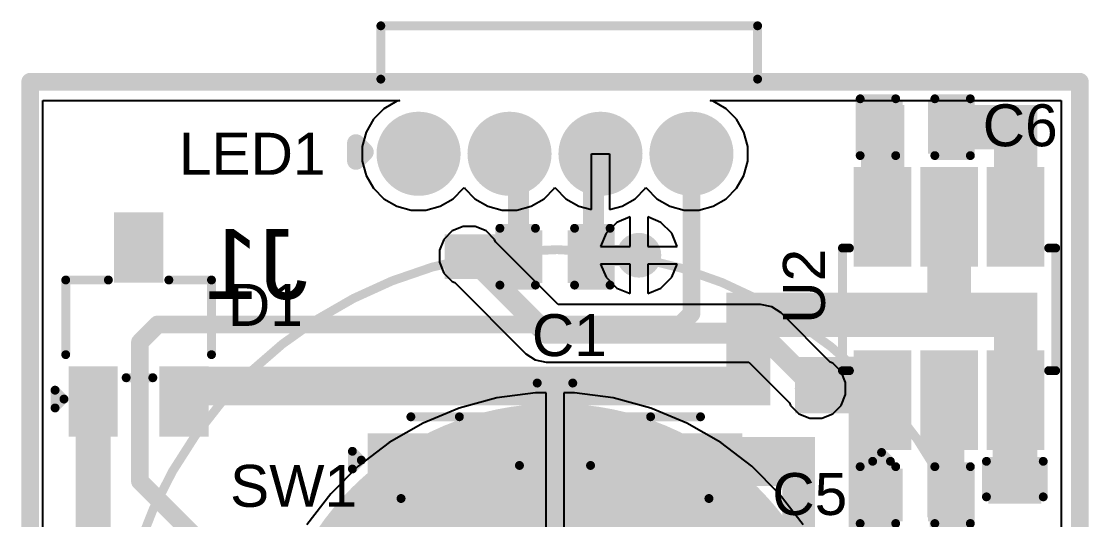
# Model space of a CAD drawing. Header units: inches. Extents: x -0.1 to 15.1, y -0.1 to 15.9.
# Drawn here: x -0.13 to 15.13, y 8.74 to 15.86 of the extents above; entities that cross this region are included whole.
import ezdxf

# ---------------------------------------------------------------- set-up
doc = ezdxf.new("R2010")
doc.units = ezdxf.units.IN
for name, color, linetype in [('Board Outline', 216, 'Continuous'), ('Bottom Layer', 5, 'Continuous'), ('Bottom Overlay', 54, 'Continuous'), ('Bottom Paste', 16, 'Continuous'), ('Bottom Solder', 6, 'Continuous'), ('Multi-Layer', 9, 'Continuous'), ('Pad Holes', 156, 'Continuous'), ('Top Layer', 1, 'Continuous'), ('Top Overlay', 2, 'Continuous'), ('Top Paste', 8, 'Continuous'), ('Top Solder', 216, 'Continuous'), ('Via Holes', 16, 'Continuous')]:
    doc.layers.add(name, color=color, linetype=linetype)
doc.styles.add('Arial', font='', dxfattribs={"height": 0.2})
doc.styles.get('Arial').set_extended_font_data('Arial')

# ---------------------------------------------------------------- blocks, each defined once
blk = doc.blocks.new('WS2812D_F5_1')
at = {"layer": 'Bottom Layer'}
h = blk.add_hatch(color=5, dxfattribs=at)
edge = h.paths.add_edge_path()
edge.add_arc((-1.94996, 0), 0.55, 0, 360)
h = blk.add_hatch(color=5, dxfattribs=at)
edge = h.paths.add_edge_path()
edge.add_arc((-0.64999, 0), 0.55, 0, 360)
h = blk.add_hatch(color=5, dxfattribs=at)
edge = h.paths.add_edge_path()
edge.add_arc((0.64999, 0), 0.55, 0, 360)
h = blk.add_hatch(color=5, dxfattribs=at)
edge = h.paths.add_edge_path()
edge.add_arc((1.94996, 0), 0.55, 0, 360)
at = {"layer": 'Bottom Solder'}
h = blk.add_hatch(color=6, dxfattribs=at)
edge = h.paths.add_edge_path()
edge.add_arc((-1.94996, 0), 0.6008, 0, 360)
h = blk.add_hatch(color=6, dxfattribs=at)
edge = h.paths.add_edge_path()
edge.add_arc((-0.64999, 0), 0.6008, 0, 360)
h = blk.add_hatch(color=6, dxfattribs=at)
edge = h.paths.add_edge_path()
edge.add_arc((0.64999, 0), 0.6008, 0, 360)
h = blk.add_hatch(color=6, dxfattribs=at)
edge = h.paths.add_edge_path()
edge.add_arc((1.94996, 0), 0.601, 0, 360)
at = {"layer": 'Multi-Layer'}
h = blk.add_hatch(color=9, dxfattribs=at)
edge = h.paths.add_edge_path()
edge.add_arc((-1.94996, 0), 0.55, 0, 360)
h = blk.add_hatch(color=9, dxfattribs=at)
edge = h.paths.add_edge_path()
edge.add_arc((-0.64999, 0), 0.55, 0, 360)
h = blk.add_hatch(color=9, dxfattribs=at)
edge = h.paths.add_edge_path()
edge.add_arc((0.64999, 0), 0.55, 0, 360)
h = blk.add_hatch(color=9, dxfattribs=at)
edge = h.paths.add_edge_path()
edge.add_arc((1.94996, 0), 0.55, 0, 360)
at = {"layer": 'Pad Holes'}
h = blk.add_hatch(color=7, dxfattribs=at)
edge = h.paths.add_edge_path()
edge.add_arc((-1.94996, 0), 0.35001, 0, 360)
h = blk.add_hatch(color=7, dxfattribs=at)
edge = h.paths.add_edge_path()
edge.add_arc((-0.64999, 0), 0.35001, 0, 360)
h = blk.add_hatch(color=7, dxfattribs=at)
edge = h.paths.add_edge_path()
edge.add_arc((0.64999, 0), 0.35001, 0, 360)
h = blk.add_hatch(color=7, dxfattribs=at)
edge = h.paths.add_edge_path()
edge.add_arc((1.94996, 0), 0.35001, 0, 360)
at = {"layer": 'Top Layer'}
h = blk.add_hatch(color=1, dxfattribs=at)
edge = h.paths.add_edge_path()
edge.add_arc((-1.94996, 0), 0.55, 0, 360)
h = blk.add_hatch(color=1, dxfattribs=at)
edge = h.paths.add_edge_path()
edge.add_arc((-0.64999, 0), 0.55, 0, 360)
h = blk.add_hatch(color=1, dxfattribs=at)
edge = h.paths.add_edge_path()
edge.add_arc((0.64999, 0), 0.55, 0, 360)
h = blk.add_hatch(color=1, dxfattribs=at)
edge = h.paths.add_edge_path()
edge.add_arc((1.94996, 0), 0.55, 0, 360)
at = {"layer": 'Top Solder'}
h = blk.add_hatch(color=216, dxfattribs=at)
edge = h.paths.add_edge_path()
edge.add_arc((-1.94996, 0), 0.6008, 0, 360)
h = blk.add_hatch(color=216, dxfattribs=at)
edge = h.paths.add_edge_path()
edge.add_arc((-0.64999, 0), 0.6008, 0, 360)
h = blk.add_hatch(color=216, dxfattribs=at)
edge = h.paths.add_edge_path()
edge.add_arc((0.64999, 0), 0.6008, 0, 360)
h = blk.add_hatch(color=216, dxfattribs=at)
edge = h.paths.add_edge_path()
edge.add_arc((1.94996, 0), 0.601, 0, 360)
at = {"layer": 'Top Overlay'}
for points in [[(2.8448, 0.1016, 0.254, 0.254, 0), (2.7178, -0.0254, 0.254, 0.254, 0)], [(2.8448, 0.1016, 0.254, 0.254, 0), (2.8448, -0.1524, 0.254, 0.254, 0)], [(2.8448, -0.1524, 0.254, 0.254, 0), (2.7178, -0.0254, 0.254, 0.254, 0)], [(-2.8956, -1.0668, 0.127, 0.127, 0), (-2.8956, -1.8288, 0.127, 0.127, 0)], [(2.4892, -1.0668, 0.127, 0.127, 0), (2.4892, -1.8288, 0.127, 0.127, 0)], [(2.4892, -1.8288, 0.127, 0.127, 0), (-2.8956, -1.8288, 0.127, 0.127, 0)]]:
    blk.add_lwpolyline(points, format="xyseb", dxfattribs=at)
for points in [[(2.7813, 0.1016, 0.127, 0.127, 1), (2.9083, 0.1016, 0.127, 0.127, 1)], [(2.7813, 0.1016, 0.127, 0.127, 1), (2.9083, 0.1016, 0.127, 0.127, 1)], [(2.6543, -0.0254, 0.127, 0.127, 1), (2.7813, -0.0254, 0.127, 0.127, 1)], [(2.6543, -0.0254, 0.127, 0.127, 1), (2.7813, -0.0254, 0.127, 0.127, 1)], [(2.7813, -0.1524, 0.127, 0.127, 1), (2.9083, -0.1524, 0.127, 0.127, 1)], [(2.7813, -0.1524, 0.127, 0.127, 1), (2.9083, -0.1524, 0.127, 0.127, 1)], [(-2.92735, -1.0668, 0.0635, 0.0635, 1), (-2.86385, -1.0668, 0.0635, 0.0635, 1)], [(2.45745, -1.0668, 0.0635, 0.0635, 1), (2.52095, -1.0668, 0.0635, 0.0635, 1)], [(-2.92735, -1.8288, 0.0635, 0.0635, 1), (-2.86385, -1.8288, 0.0635, 0.0635, 1)], [(-2.92735, -1.8288, 0.0635, 0.0635, 1), (-2.86385, -1.8288, 0.0635, 0.0635, 1)], [(2.45745, -1.8288, 0.0635, 0.0635, 1), (2.52095, -1.8288, 0.0635, 0.0635, 1)], [(2.45745, -1.8288, 0.0635, 0.0635, 1), (2.52095, -1.8288, 0.0635, 0.0635, 1)]]:
    blk.add_lwpolyline(points, format="xyseb", close=True, dxfattribs=at)
blk = doc.blocks.new('RD_CR1220_2_B_2')
at = {"layer": 'Bottom Layer'}
h = blk.add_hatch(color=5, dxfattribs=at)
edge = h.paths.add_edge_path()
edge.add_arc((0, 0), 4, 0, 360)
for points in [[(-5.75, 1.073), (-5.75, -1.127), (-7.05, -1.127), (-7.05, 1.073)], [(7.05, 1.073), (7.05, -1.127), (5.75, -1.127), (5.75, 1.073)]]:
    blk.add_hatch(color=5, dxfattribs=at).paths.add_polyline_path(points)
at = {"layer": 'Bottom Paste'}
h = blk.add_hatch(color=16, dxfattribs=at)
edge = h.paths.add_edge_path()
edge.add_arc((0, 0), 4, 0, 360)
at = {"layer": 'Bottom Solder'}
h = blk.add_hatch(color=6, dxfattribs=at)
edge = h.paths.add_edge_path()
edge.add_arc((0, 0), 4.102, 0, 360)
for points in [[(-5.648, 1.174), (-5.648, -1.229), (-7.152, -1.229), (-7.152, 1.174)], [(7.152, 1.174), (7.152, -1.229), (5.648, -1.229), (5.648, 1.174)]]:
    blk.add_hatch(color=6, dxfattribs=at).paths.add_polyline_path(points)
at = {"layer": 'Multi-Layer'}
for points in [[(-5.75, 1.073), (-5.75, -1.127), (-7.05, -1.127), (-7.05, 1.073)], [(7.05, 1.073), (7.05, -1.127), (5.75, -1.127), (5.75, 1.073)]]:
    blk.add_hatch(color=9, dxfattribs=at).paths.add_polyline_path(points)
at = {"layer": 'Pad Holes'}
for points in [[(-6.1, 0.623), (-6.1, -0.677), (-6.7, -0.677), (-6.7, 0.623)], [(6.7, 0.623), (6.7, -0.677), (6.1, -0.677), (6.1, 0.623)]]:
    blk.add_hatch(color=7, dxfattribs=at).paths.add_polyline_path(points)
at = {"layer": 'Top Layer'}
for points in [[(-5.75, 1.073), (-5.75, -1.127), (-7.05, -1.127), (-7.05, 1.073)], [(7.05, 1.073), (7.05, -1.127), (5.75, -1.127), (5.75, 1.073)]]:
    blk.add_hatch(color=1, dxfattribs=at).paths.add_polyline_path(points)
at = {"layer": 'Top Solder'}
for points in [[(-5.648, 1.174), (-5.648, -1.229), (-7.152, -1.229), (-7.152, 1.174)], [(7.152, 1.174), (7.152, -1.229), (5.648, -1.229), (5.648, 1.174)]]:
    blk.add_hatch(color=216, dxfattribs=at).paths.add_polyline_path(points)
at = {"layer": 'Bottom Overlay'}
for points in [[(-6.13, 1.455, 0.127, 0.127, -0.191665), (-3.454, 5.269, 0.127, 0.127, 0)], [(3.454, 5.269, 0.127, 0.127, 0), (-3.454, 5.269, 0.127, 0.127, 0)], [(3.454, 5.269, 0.127, 0.127, -0.191665), (6.13, 1.455, 0.127, 0.127, 0)], [(0.229, 4.699, 0.127, 0.127, 0), (-0.229, 4.699, 0.127, 0.127, 0)], [(0, 4.47, 0.127, 0.127, 0), (-0.229, 4.699, 0.127, 0.127, 0)], [(0.229, 4.699, 0.127, 0.127, 0), (0, 4.47, 0.127, 0.127, 0)], [(6.13, -1.455, 0.127, 0.127, -0.794411), (-6.144, -1.395, 0.127, 0.127, 0)], [(-6.807, -1.448, 0.127, 0.127, 0), (-6.807, -1.956, 0.127, 0.127, 0)], [(6.807, -1.448, 0.127, 0.127, 0), (6.807, -1.956, 0.127, 0.127, 0)], [(-6.553, -1.702, 0.127, 0.127, 0), (-7.061, -1.702, 0.127, 0.127, 0)], [(7.061, -1.702, 0.127, 0.127, 0), (6.553, -1.702, 0.127, 0.127, 0)], [(0.254, -4.394, 0.127, 0.127, 0), (-0.254, -4.394, 0.127, 0.127, 0)]]:
    blk.add_lwpolyline(points, format="xyseb", dxfattribs=at)
for points in [[(-3.486, 5.269, 0.0635, 0.0635, 1), (-3.423, 5.269, 0.0635, 0.0635, 1)], [(-3.486, 5.269, 0.0635, 0.0635, 1), (-3.423, 5.269, 0.0635, 0.0635, 1)], [(3.423, 5.269, 0.0635, 0.0635, 1), (3.486, 5.269, 0.0635, 0.0635, 1)], [(3.423, 5.269, 0.0635, 0.0635, 1), (3.486, 5.269, 0.0635, 0.0635, 1)], [(-0.26, 4.699, 0.0635, 0.0635, 1), (-0.197, 4.699, 0.0635, 0.0635, 1)], [(-0.26, 4.699, 0.0635, 0.0635, 1), (-0.197, 4.699, 0.0635, 0.0635, 1)], [(0.197, 4.699, 0.0635, 0.0635, 1), (0.26, 4.699, 0.0635, 0.0635, 1)], [(0.197, 4.699, 0.0635, 0.0635, 1), (0.26, 4.699, 0.0635, 0.0635, 1)], [(-0.032, 4.47, 0.0635, 0.0635, 1), (0.032, 4.47, 0.0635, 0.0635, 1)], [(-0.032, 4.47, 0.0635, 0.0635, 1), (0.032, 4.47, 0.0635, 0.0635, 1)], [(-6.162, 1.455, 0.0635, 0.0635, 1), (-6.098, 1.455, 0.0635, 0.0635, 1)], [(6.098, 1.455, 0.0635, 0.0635, 1), (6.162, 1.455, 0.0635, 0.0635, 1)], [(-6.175, -1.395, 0.0635, 0.0635, 1), (-6.112, -1.395, 0.0635, 0.0635, 1)], [(-6.839, -1.448, 0.0635, 0.0635, 1), (-6.775, -1.448, 0.0635, 0.0635, 1)], [(6.098, -1.455, 0.0635, 0.0635, 1), (6.162, -1.455, 0.0635, 0.0635, 1)], [(6.775, -1.448, 0.0635, 0.0635, 1), (6.839, -1.448, 0.0635, 0.0635, 1)], [(-7.093, -1.702, 0.0635, 0.0635, 1), (-7.029, -1.702, 0.0635, 0.0635, 1)], [(-6.585, -1.702, 0.0635, 0.0635, 1), (-6.521, -1.702, 0.0635, 0.0635, 1)], [(6.521, -1.702, 0.0635, 0.0635, 1), (6.585, -1.702, 0.0635, 0.0635, 1)], [(7.029, -1.702, 0.0635, 0.0635, 1), (7.093, -1.702, 0.0635, 0.0635, 1)], [(-6.839, -1.956, 0.0635, 0.0635, 1), (-6.775, -1.956, 0.0635, 0.0635, 1)], [(6.775, -1.956, 0.0635, 0.0635, 1), (6.839, -1.956, 0.0635, 0.0635, 1)], [(-0.286, -4.394, 0.0635, 0.0635, 1), (-0.222, -4.394, 0.0635, 0.0635, 1)], [(0.222, -4.394, 0.0635, 0.0635, 1), (0.286, -4.394, 0.0635, 0.0635, 1)]]:
    blk.add_lwpolyline(points, format="xyseb", close=True, dxfattribs=at)
blk = doc.blocks.new('SOT_23_6_4')
at = {"layer": 'Top Layer'}
for points in [[(-1.92, 1.26), (-0.7, 1.26), (-0.7, 0.64), (-1.92, 0.64)], [(0.7, 1.26), (1.92, 1.26), (1.92, 0.64), (0.7, 0.64)], [(-1.92, 0.31), (-0.7, 0.31), (-0.7, -0.31), (-1.92, -0.31)], [(0.7, 0.31), (1.92, 0.31), (1.92, -0.31), (0.7, -0.31)], [(-1.92, -0.64), (-0.7, -0.64), (-0.7, -1.26), (-1.92, -1.26)], [(0.7, -0.64), (1.92, -0.64), (1.92, -1.26), (0.7, -1.26)]]:
    blk.add_hatch(color=1, dxfattribs=at).paths.add_polyline_path(points)
at = {"layer": 'Top Paste'}
for points in [[(-1.92, 1.26), (-0.7, 1.26), (-0.7, 0.64), (-1.92, 0.64)], [(0.7, 1.26), (1.92, 1.26), (1.92, 0.64), (0.7, 0.64)], [(-1.92, 0.31), (-0.7, 0.31), (-0.7, -0.31), (-1.92, -0.31)], [(0.7, 0.31), (1.92, 0.31), (1.92, -0.31), (0.7, -0.31)], [(-1.92, -0.64), (-0.7, -0.64), (-0.7, -1.26), (-1.92, -1.26)], [(0.7, -0.64), (1.92, -0.64), (1.92, -1.26), (0.7, -1.26)]]:
    blk.add_hatch(color=8, dxfattribs=at).paths.add_polyline_path(points)
at = {"layer": 'Top Solder'}
for points in [[(-2.022, 1.362), (-0.598, 1.362), (-0.598, 0.538), (-2.022, 0.538)], [(0.598, 1.362), (2.022, 1.362), (2.022, 0.538), (0.598, 0.538)], [(-2.022, 0.412), (-0.598, 0.412), (-0.598, -0.412), (-2.022, -0.412)], [(0.598, 0.412), (2.022, 0.412), (2.022, -0.412), (0.598, -0.412)], [(-2.022, -0.538), (-0.598, -0.538), (-0.598, -1.362), (-2.022, -1.362)], [(0.598, -0.538), (2.022, -0.538), (2.022, -1.362), (0.598, -1.362)]]:
    blk.add_hatch(color=216, dxfattribs=at).paths.add_polyline_path(points)
at = {"layer": 'Top Overlay'}
for points in [[(-0.889, 1.524, 0.127, 0.127, 0), (0.864, 1.524, 0.127, 0.127, 0)], [(-0.889, 1.524, 0.127, 0.127, 0), (-0.889, 1.424, 0.127, 0.127, 0)], [(0.864, 1.524, 0.127, 0.127, 0), (0.864, 1.424, 0.127, 0.127, 0)], [(-2.184, 1.092, 0.127, 0.127, 0), (-2.057, 0.965, 0.127, 0.127, 0)], [(-2.184, 1.092, 0.127, 0.127, 0), (-2.184, 0.838, 0.127, 0.127, 0)], [(-2.057, 0.965, 0.127, 0.127, 0), (-2.184, 0.838, 0.127, 0.127, 0)], [(-0.889, -1.424, 0.127, 0.127, 0), (-0.889, -1.524, 0.127, 0.127, 0)], [(0.864, -1.424, 0.127, 0.127, 0), (0.864, -1.524, 0.127, 0.127, 0)], [(-0.889, -1.524, 0.127, 0.127, 0), (0.864, -1.524, 0.127, 0.127, 0)]]:
    blk.add_lwpolyline(points, format="xyseb", dxfattribs=at)
for points in [[(-0.921, 1.524, 0.0635, 0.0635, 1), (-0.857, 1.524, 0.0635, 0.0635, 1)], [(-0.921, 1.524, 0.0635, 0.0635, 1), (-0.857, 1.524, 0.0635, 0.0635, 1)], [(0.832, 1.524, 0.0635, 0.0635, 1), (0.895, 1.524, 0.0635, 0.0635, 1)], [(0.832, 1.524, 0.0635, 0.0635, 1), (0.895, 1.524, 0.0635, 0.0635, 1)], [(-0.921, 1.424, 0.0635, 0.0635, 1), (-0.857, 1.424, 0.0635, 0.0635, 1)], [(0.832, 1.424, 0.0635, 0.0635, 1), (0.895, 1.424, 0.0635, 0.0635, 1)], [(-2.216, 1.092, 0.0635, 0.0635, 1), (-2.153, 1.092, 0.0635, 0.0635, 1)], [(-2.216, 1.092, 0.0635, 0.0635, 1), (-2.153, 1.092, 0.0635, 0.0635, 1)], [(-2.089, 0.965, 0.0635, 0.0635, 1), (-2.026, 0.965, 0.0635, 0.0635, 1)], [(-2.089, 0.965, 0.0635, 0.0635, 1), (-2.026, 0.965, 0.0635, 0.0635, 1)], [(-2.216, 0.838, 0.0635, 0.0635, 1), (-2.153, 0.838, 0.0635, 0.0635, 1)], [(-2.216, 0.838, 0.0635, 0.0635, 1), (-2.153, 0.838, 0.0635, 0.0635, 1)], [(-0.921, -1.424, 0.0635, 0.0635, 1), (-0.857, -1.424, 0.0635, 0.0635, 1)], [(0.832, -1.424, 0.0635, 0.0635, 1), (0.895, -1.424, 0.0635, 0.0635, 1)], [(-0.921, -1.524, 0.0635, 0.0635, 1), (-0.857, -1.524, 0.0635, 0.0635, 1)], [(-0.921, -1.524, 0.0635, 0.0635, 1), (-0.857, -1.524, 0.0635, 0.0635, 1)], [(0.832, -1.524, 0.0635, 0.0635, 1), (0.895, -1.524, 0.0635, 0.0635, 1)], [(0.832, -1.524, 0.0635, 0.0635, 1), (0.895, -1.524, 0.0635, 0.0635, 1)]]:
    blk.add_lwpolyline(points, format="xyseb", close=True, dxfattribs=at)
blk = doc.blocks.new('TSA016A2518A_8')
at = {"layer": 'Top Layer'}
for points in [[(-2.625, 1.425), (-1.575, 1.425), (-1.575, 0.725), (-2.625, 0.725)], [(1.575, 1.425), (2.625, 1.425), (2.625, 0.725), (1.575, 0.725)], [(-2.625, -0.725), (-1.575, -0.725), (-1.575, -1.425), (-2.625, -1.425)], [(1.575, -0.725), (2.625, -0.725), (2.625, -1.425), (1.575, -1.425)]]:
    blk.add_hatch(color=1, dxfattribs=at).paths.add_polyline_path(points)
at = {"layer": 'Top Paste'}
for points in [[(-2.625, 1.425), (-1.575, 1.425), (-1.575, 0.725), (-2.625, 0.725)], [(1.575, 1.425), (2.625, 1.425), (2.625, 0.725), (1.575, 0.725)], [(-2.625, -0.725), (-1.575, -0.725), (-1.575, -1.425), (-2.625, -1.425)], [(1.575, -0.725), (2.625, -0.725), (2.625, -1.425), (1.575, -1.425)]]:
    blk.add_hatch(color=8, dxfattribs=at).paths.add_polyline_path(points)
at = {"layer": 'Top Solder'}
for points in [[(-2.676, 1.476), (-1.524, 1.476), (-1.524, 0.674), (-2.676, 0.674)], [(1.524, 1.476), (2.676, 1.476), (2.676, 0.674), (1.524, 0.674)], [(-2.676, -0.674), (-1.524, -0.674), (-1.524, -1.476), (-2.676, -1.476)], [(1.524, -0.674), (2.676, -0.674), (2.676, -1.476), (1.524, -1.476)]]:
    blk.add_hatch(color=216, dxfattribs=at).paths.add_polyline_path(points)
at = {"layer": 'Top Overlay'}
for points in [[(-2.06, 1.712, 0.127, 0.127, 0), (-1.366, 1.712, 0.127, 0.127, 0)], [(-1.366, 1.712, 0.127, 0.127, 0), (1.366, 1.712, 0.127, 0.127, 0)], [(1.366, 1.712, 0.127, 0.127, 0), (2.08, 1.712, 0.127, 0.127, 0)], [(-2.896, 1.219, 0.127, 0.127, 0), (-2.769, 1.092, 0.127, 0.127, 0)], [(-2.896, 0.965, 0.127, 0.127, 0), (-2.896, 1.219, 0.127, 0.127, 0)], [(-2.896, 0.965, 0.127, 0.127, 0), (-2.769, 1.092, 0.127, 0.127, 0)], [(-0.508, -1.016, 0.127, 0.127, -1), (-0.508, 1.016, 0.127, 0.127, 0)], [(-0.508, 1.016, 0.127, 0.127, 0), (0.508, 1.016, 0.127, 0.127, 0)], [(0.508, 1.016, 0.127, 0.127, -1), (0.508, -1.016, 0.127, 0.127, 0)], [(-2.2, -0.544, 0.127, 0.127, 0), (-2.2, 0.544, 0.127, 0.127, 0)], [(2.2, -0.544, 0.127, 0.127, 0), (2.2, 0.544, 0.127, 0.127, 0)], [(-0.508, -1.016, 0.127, 0.127, 0), (0.508, -1.016, 0.127, 0.127, 0)], [(-2.02, -1.686, 0.127, 0.127, 0), (-1.395, -1.686, 0.127, 0.127, 0)], [(-1.395, -1.686, 0.127, 0.127, 0), (1.367, -1.686, 0.127, 0.127, 0)], [(1.367, -1.686, 0.127, 0.127, 0), (2.14, -1.686, 0.127, 0.127, 0)]]:
    blk.add_lwpolyline(points, format="xyseb", dxfattribs=at)
for points in [[(-2.092, 1.712, 0.0635, 0.0635, 1), (-2.028, 1.712, 0.0635, 0.0635, 1)], [(-1.398, 1.712, 0.0635, 0.0635, 1), (-1.335, 1.712, 0.0635, 0.0635, 1)], [(-1.398, 1.712, 0.0635, 0.0635, 1), (-1.335, 1.712, 0.0635, 0.0635, 1)], [(1.335, 1.712, 0.0635, 0.0635, 1), (1.398, 1.712, 0.0635, 0.0635, 1)], [(1.335, 1.712, 0.0635, 0.0635, 1), (1.398, 1.712, 0.0635, 0.0635, 1)], [(2.048, 1.712, 0.0635, 0.0635, 1), (2.112, 1.712, 0.0635, 0.0635, 1)], [(-2.927, 1.219, 0.0635, 0.0635, 1), (-2.864, 1.219, 0.0635, 0.0635, 1)], [(-2.927, 1.219, 0.0635, 0.0635, 1), (-2.864, 1.219, 0.0635, 0.0635, 1)], [(-2.8, 1.092, 0.0635, 0.0635, 1), (-2.737, 1.092, 0.0635, 0.0635, 1)], [(-2.8, 1.092, 0.0635, 0.0635, 1), (-2.737, 1.092, 0.0635, 0.0635, 1)], [(-0.54, 1.016, 0.0635, 0.0635, 1), (-0.476, 1.016, 0.0635, 0.0635, 1)], [(-0.54, 1.016, 0.0635, 0.0635, 1), (-0.476, 1.016, 0.0635, 0.0635, 1)], [(0.476, 1.016, 0.0635, 0.0635, 1), (0.54, 1.016, 0.0635, 0.0635, 1)], [(0.476, 1.016, 0.0635, 0.0635, 1), (0.54, 1.016, 0.0635, 0.0635, 1)], [(-2.927, 0.965, 0.0635, 0.0635, 1), (-2.864, 0.965, 0.0635, 0.0635, 1)], [(-2.927, 0.965, 0.0635, 0.0635, 1), (-2.864, 0.965, 0.0635, 0.0635, 1)], [(-2.232, 0.544, 0.0635, 0.0635, 1), (-2.168, 0.544, 0.0635, 0.0635, 1)], [(2.168, 0.544, 0.0635, 0.0635, 1), (2.232, 0.544, 0.0635, 0.0635, 1)], [(-2.232, -0.544, 0.0635, 0.0635, 1), (-2.168, -0.544, 0.0635, 0.0635, 1)], [(2.168, -0.544, 0.0635, 0.0635, 1), (2.232, -0.544, 0.0635, 0.0635, 1)], [(-0.54, -1.016, 0.0635, 0.0635, 1), (-0.476, -1.016, 0.0635, 0.0635, 1)], [(-0.54, -1.016, 0.0635, 0.0635, 1), (-0.476, -1.016, 0.0635, 0.0635, 1)], [(0.476, -1.016, 0.0635, 0.0635, 1), (0.54, -1.016, 0.0635, 0.0635, 1)], [(0.476, -1.016, 0.0635, 0.0635, 1), (0.54, -1.016, 0.0635, 0.0635, 1)], [(-2.052, -1.686, 0.0635, 0.0635, 1), (-1.988, -1.686, 0.0635, 0.0635, 1)], [(-1.427, -1.686, 0.0635, 0.0635, 1), (-1.363, -1.686, 0.0635, 0.0635, 1)], [(-1.427, -1.686, 0.0635, 0.0635, 1), (-1.363, -1.686, 0.0635, 0.0635, 1)], [(1.335, -1.686, 0.0635, 0.0635, 1), (1.399, -1.686, 0.0635, 0.0635, 1)], [(1.335, -1.686, 0.0635, 0.0635, 1), (1.399, -1.686, 0.0635, 0.0635, 1)], [(2.108, -1.686, 0.0635, 0.0635, 1), (2.172, -1.686, 0.0635, 0.0635, 1)]]:
    blk.add_lwpolyline(points, format="xyseb", close=True, dxfattribs=at)
blk = doc.blocks.new('SOT_323_13')
at = {"layer": 'Top Layer'}
for points in [[(-0.25, 1.5), (0.25, 1.5), (0.25, 0.7), (-0.25, 0.7)], [(-0.9, -0.7), (-0.4, -0.7), (-0.4, -1.5), (-0.9, -1.5)], [(0.9, -1.5), (0.4, -1.5), (0.4, -0.7), (0.9, -0.7)]]:
    blk.add_hatch(color=1, dxfattribs=at).paths.add_polyline_path(points)
at = {"layer": 'Top Paste'}
for points in [[(-0.25, 1.5), (0.25, 1.5), (0.25, 0.7), (-0.25, 0.7)], [(-0.9, -0.7), (-0.4, -0.7), (-0.4, -1.5), (-0.9, -1.5)], [(0.9, -1.5), (0.4, -1.5), (0.4, -0.7), (0.9, -0.7)]]:
    blk.add_hatch(color=8, dxfattribs=at).paths.add_polyline_path(points)
at = {"layer": 'Top Solder'}
for points in [[(-0.352, 1.602), (0.352, 1.602), (0.352, 0.598), (-0.352, 0.598)], [(-1.002, -0.598), (-0.298, -0.598), (-0.298, -1.602), (-1.002, -1.602)], [(1.002, -1.602), (0.298, -1.602), (0.298, -0.598), (1.002, -0.598)]]:
    blk.add_hatch(color=216, dxfattribs=at).paths.add_polyline_path(points)
at = {"layer": 'Top Overlay'}
for points in [[(-1.073, 0.635, 0.0635, 0.0635, 1), (-1.01, 0.635, 0.0635, 0.0635, 1)], [(-1.073, 0.635, 0.0635, 0.0635, 1), (-1.01, 0.635, 0.0635, 0.0635, 1)], [(-0.464, 0.635, 0.0635, 0.0635, 1), (-0.4, 0.635, 0.0635, 0.0635, 1)], [(0.4, 0.635, 0.0635, 0.0635, 1), (0.464, 0.635, 0.0635, 0.0635, 1)], [(1.01, 0.635, 0.0635, 0.0635, 1), (1.073, 0.635, 0.0635, 0.0635, 1)], [(1.01, 0.635, 0.0635, 0.0635, 1), (1.073, 0.635, 0.0635, 0.0635, 1)], [(-1.073, -0.432, 0.0635, 0.0635, 1), (-1.01, -0.432, 0.0635, 0.0635, 1)], [(1.01, -0.432, 0.0635, 0.0635, 1), (1.073, -0.432, 0.0635, 0.0635, 1)], [(-0.21, -0.762, 0.0635, 0.0635, 1), (-0.146, -0.762, 0.0635, 0.0635, 1)], [(0.171, -0.762, 0.0635, 0.0635, 1), (0.235, -0.762, 0.0635, 0.0635, 1)], [(-1.226, -0.94, 0.0635, 0.0635, 1), (-1.162, -0.94, 0.0635, 0.0635, 1)], [(-1.226, -0.94, 0.0635, 0.0635, 1), (-1.162, -0.94, 0.0635, 0.0635, 1)], [(-1.099, -1.067, 0.0635, 0.0635, 1), (-1.035, -1.067, 0.0635, 0.0635, 1)], [(-1.099, -1.067, 0.0635, 0.0635, 1), (-1.035, -1.067, 0.0635, 0.0635, 1)], [(-1.226, -1.194, 0.0635, 0.0635, 1), (-1.162, -1.194, 0.0635, 0.0635, 1)], [(-1.226, -1.194, 0.0635, 0.0635, 1), (-1.162, -1.194, 0.0635, 0.0635, 1)]]:
    blk.add_lwpolyline(points, format="xyseb", close=True, dxfattribs=at)
for points in [[(-1.041, 0.635, 0.127, 0.127, 0), (-0.432, 0.635, 0.127, 0.127, 0)], [(-1.041, -0.432, 0.127, 0.127, 0), (-1.041, 0.635, 0.127, 0.127, 0)], [(0.432, 0.635, 0.127, 0.127, 0), (1.041, 0.635, 0.127, 0.127, 0)], [(1.041, -0.432, 0.127, 0.127, 0), (1.041, 0.635, 0.127, 0.127, 0)], [(-0.178, -0.762, 0.127, 0.127, 0), (0.203, -0.762, 0.127, 0.127, 0)], [(-1.194, -0.94, 0.127, 0.127, 0), (-1.067, -1.067, 0.127, 0.127, 0)], [(-1.194, -1.194, 0.127, 0.127, 0), (-1.194, -0.94, 0.127, 0.127, 0)], [(-1.194, -1.194, 0.127, 0.127, 0), (-1.067, -1.067, 0.127, 0.127, 0)]]:
    blk.add_lwpolyline(points, format="xyseb", dxfattribs=at)
blk = doc.blocks.new('C___0402_14')
at = {"layer": 'Top Layer'}
for points in [[(-0.699, -0.318), (-0.699, 0.318), (-0.241, 0.318), (-0.241, -0.318)], [(0.241, -0.318), (0.241, 0.318), (0.699, 0.318), (0.699, -0.318)]]:
    blk.add_hatch(color=1, dxfattribs=at).paths.add_polyline_path(points)
at = {"layer": 'Top Paste'}
for points in [[(-0.699, -0.318), (-0.699, 0.318), (-0.241, 0.318), (-0.241, -0.318)], [(0.241, -0.318), (0.241, 0.318), (0.699, 0.318), (0.699, -0.318)]]:
    blk.add_hatch(color=8, dxfattribs=at).paths.add_polyline_path(points)
at = {"layer": 'Top Solder'}
for points in [[(-0.758, -0.377), (-0.758, 0.377), (-0.181, 0.377), (-0.181, -0.377)], [(0.181, -0.377), (0.181, 0.377), (0.758, 0.377), (0.758, -0.377)]]:
    blk.add_hatch(color=216, dxfattribs=at).paths.add_polyline_path(points)
at = {"layer": 'Top Overlay'}
for points in [[(-0.787, 0.406, 0.127, 0.127, 0), (-0.279, 0.406, 0.127, 0.127, 0)], [(-0.787, -0.406, 0.127, 0.127, 0), (-0.787, 0.406, 0.127, 0.127, 0)], [(0.279, 0.406, 0.127, 0.127, 0), (0.787, 0.406, 0.127, 0.127, 0)], [(0.787, -0.406, 0.127, 0.127, 0), (0.787, 0.406, 0.127, 0.127, 0)], [(-0.787, -0.406, 0.127, 0.127, 0), (-0.279, -0.406, 0.127, 0.127, 0)], [(0.279, -0.406, 0.127, 0.127, 0), (0.787, -0.406, 0.127, 0.127, 0)]]:
    blk.add_lwpolyline(points, format="xyseb", dxfattribs=at)
for points in [[(-0.819, 0.406, 0.0635, 0.0635, 1), (-0.756, 0.406, 0.0635, 0.0635, 1)], [(-0.819, 0.406, 0.0635, 0.0635, 1), (-0.756, 0.406, 0.0635, 0.0635, 1)], [(-0.311, 0.406, 0.0635, 0.0635, 1), (-0.248, 0.406, 0.0635, 0.0635, 1)], [(0.248, 0.406, 0.0635, 0.0635, 1), (0.311, 0.406, 0.0635, 0.0635, 1)], [(0.756, 0.406, 0.0635, 0.0635, 1), (0.819, 0.406, 0.0635, 0.0635, 1)], [(0.756, 0.406, 0.0635, 0.0635, 1), (0.819, 0.406, 0.0635, 0.0635, 1)], [(-0.819, -0.406, 0.0635, 0.0635, 1), (-0.756, -0.406, 0.0635, 0.0635, 1)], [(-0.819, -0.406, 0.0635, 0.0635, 1), (-0.756, -0.406, 0.0635, 0.0635, 1)], [(-0.311, -0.406, 0.0635, 0.0635, 1), (-0.248, -0.406, 0.0635, 0.0635, 1)], [(0.248, -0.406, 0.0635, 0.0635, 1), (0.311, -0.406, 0.0635, 0.0635, 1)], [(0.756, -0.406, 0.0635, 0.0635, 1), (0.819, -0.406, 0.0635, 0.0635, 1)], [(0.756, -0.406, 0.0635, 0.0635, 1), (0.819, -0.406, 0.0635, 0.0635, 1)]]:
    blk.add_lwpolyline(points, format="xyseb", close=True, dxfattribs=at)
blk = doc.blocks.new('C___0402_15')
at = {"layer": 'Top Layer'}
for points in [[(-0.699, -0.318), (-0.699, 0.318), (-0.241, 0.318), (-0.241, -0.318)], [(0.241, -0.318), (0.241, 0.318), (0.699, 0.318), (0.699, -0.318)]]:
    blk.add_hatch(color=1, dxfattribs=at).paths.add_polyline_path(points)
at = {"layer": 'Top Paste'}
for points in [[(-0.699, -0.318), (-0.699, 0.318), (-0.241, 0.318), (-0.241, -0.318)], [(0.241, -0.318), (0.241, 0.318), (0.699, 0.318), (0.699, -0.318)]]:
    blk.add_hatch(color=8, dxfattribs=at).paths.add_polyline_path(points)
at = {"layer": 'Top Solder'}
for points in [[(-0.758, -0.377), (-0.758, 0.377), (-0.181, 0.377), (-0.181, -0.377)], [(0.181, -0.377), (0.181, 0.377), (0.758, 0.377), (0.758, -0.377)]]:
    blk.add_hatch(color=216, dxfattribs=at).paths.add_polyline_path(points)
at = {"layer": 'Top Overlay'}
for points in [[(-0.279, 0.406, 0.127, 0.127, 0), (-0.787, 0.406, 0.127, 0.127, 0)], [(-0.787, 0.406, 0.127, 0.127, 0), (-0.787, -0.406, 0.127, 0.127, 0)], [(0.787, 0.406, 0.127, 0.127, 0), (0.279, 0.406, 0.127, 0.127, 0)], [(0.787, 0.406, 0.127, 0.127, 0), (0.787, -0.406, 0.127, 0.127, 0)], [(-0.279, -0.406, 0.127, 0.127, 0), (-0.787, -0.406, 0.127, 0.127, 0)], [(0.787, -0.406, 0.127, 0.127, 0), (0.279, -0.406, 0.127, 0.127, 0)]]:
    blk.add_lwpolyline(points, format="xyseb", dxfattribs=at)
for points in [[(-0.819, 0.406, 0.0635, 0.0635, 1), (-0.756, 0.406, 0.0635, 0.0635, 1)], [(-0.819, 0.406, 0.0635, 0.0635, 1), (-0.756, 0.406, 0.0635, 0.0635, 1)], [(-0.311, 0.406, 0.0635, 0.0635, 1), (-0.248, 0.406, 0.0635, 0.0635, 1)], [(0.248, 0.406, 0.0635, 0.0635, 1), (0.311, 0.406, 0.0635, 0.0635, 1)], [(0.756, 0.406, 0.0635, 0.0635, 1), (0.819, 0.406, 0.0635, 0.0635, 1)], [(0.756, 0.406, 0.0635, 0.0635, 1), (0.819, 0.406, 0.0635, 0.0635, 1)], [(-0.819, -0.406, 0.0635, 0.0635, 1), (-0.756, -0.406, 0.0635, 0.0635, 1)], [(-0.819, -0.406, 0.0635, 0.0635, 1), (-0.756, -0.406, 0.0635, 0.0635, 1)], [(-0.311, -0.406, 0.0635, 0.0635, 1), (-0.248, -0.406, 0.0635, 0.0635, 1)], [(0.248, -0.406, 0.0635, 0.0635, 1), (0.311, -0.406, 0.0635, 0.0635, 1)], [(0.756, -0.406, 0.0635, 0.0635, 1), (0.819, -0.406, 0.0635, 0.0635, 1)], [(0.756, -0.406, 0.0635, 0.0635, 1), (0.819, -0.406, 0.0635, 0.0635, 1)]]:
    blk.add_lwpolyline(points, format="xyseb", close=True, dxfattribs=at)
blk = doc.blocks.new('C___0402_16')
at = {"layer": 'Top Layer'}
for points in [[(-0.699, -0.318), (-0.699, 0.318), (-0.241, 0.318), (-0.241, -0.318)], [(0.241, -0.318), (0.241, 0.318), (0.699, 0.318), (0.699, -0.318)]]:
    blk.add_hatch(color=1, dxfattribs=at).paths.add_polyline_path(points)
at = {"layer": 'Top Paste'}
for points in [[(-0.699, -0.318), (-0.699, 0.318), (-0.241, 0.318), (-0.241, -0.318)], [(0.241, -0.318), (0.241, 0.318), (0.699, 0.318), (0.699, -0.318)]]:
    blk.add_hatch(color=8, dxfattribs=at).paths.add_polyline_path(points)
at = {"layer": 'Top Solder'}
for points in [[(-0.758, -0.377), (-0.758, 0.377), (-0.181, 0.377), (-0.181, -0.377)], [(0.181, -0.377), (0.181, 0.377), (0.758, 0.377), (0.758, -0.377)]]:
    blk.add_hatch(color=216, dxfattribs=at).paths.add_polyline_path(points)
at = {"layer": 'Top Overlay'}
for points in [[(-0.787, 0.406, 0.127, 0.127, 0), (-0.279, 0.406, 0.127, 0.127, 0)], [(-0.787, 0.406, 0.127, 0.127, 0), (-0.787, -0.406, 0.127, 0.127, 0)], [(0.279, 0.406, 0.127, 0.127, 0), (0.787, 0.406, 0.127, 0.127, 0)], [(0.787, 0.406, 0.127, 0.127, 0), (0.787, -0.406, 0.127, 0.127, 0)], [(-0.787, -0.406, 0.127, 0.127, 0), (-0.279, -0.406, 0.127, 0.127, 0)], [(0.279, -0.406, 0.127, 0.127, 0), (0.787, -0.406, 0.127, 0.127, 0)]]:
    blk.add_lwpolyline(points, format="xyseb", dxfattribs=at)
for points in [[(-0.819, 0.406, 0.0635, 0.0635, 1), (-0.756, 0.406, 0.0635, 0.0635, 1)], [(-0.819, 0.406, 0.0635, 0.0635, 1), (-0.756, 0.406, 0.0635, 0.0635, 1)], [(-0.311, 0.406, 0.0635, 0.0635, 1), (-0.248, 0.406, 0.0635, 0.0635, 1)], [(0.248, 0.406, 0.0635, 0.0635, 1), (0.311, 0.406, 0.0635, 0.0635, 1)], [(0.756, 0.406, 0.0635, 0.0635, 1), (0.819, 0.406, 0.0635, 0.0635, 1)], [(0.756, 0.406, 0.0635, 0.0635, 1), (0.819, 0.406, 0.0635, 0.0635, 1)], [(-0.819, -0.406, 0.0635, 0.0635, 1), (-0.756, -0.406, 0.0635, 0.0635, 1)], [(-0.819, -0.406, 0.0635, 0.0635, 1), (-0.756, -0.406, 0.0635, 0.0635, 1)], [(-0.311, -0.406, 0.0635, 0.0635, 1), (-0.248, -0.406, 0.0635, 0.0635, 1)], [(0.248, -0.406, 0.0635, 0.0635, 1), (0.311, -0.406, 0.0635, 0.0635, 1)], [(0.756, -0.406, 0.0635, 0.0635, 1), (0.819, -0.406, 0.0635, 0.0635, 1)], [(0.756, -0.406, 0.0635, 0.0635, 1), (0.819, -0.406, 0.0635, 0.0635, 1)]]:
    blk.add_lwpolyline(points, format="xyseb", close=True, dxfattribs=at)
blk = doc.blocks.new('C___0402_19')
at = {"layer": 'Top Layer'}
for points in [[(-0.699, -0.318), (-0.699, 0.318), (-0.241, 0.318), (-0.241, -0.318)], [(0.241, -0.318), (0.241, 0.318), (0.699, 0.318), (0.699, -0.318)]]:
    blk.add_hatch(color=1, dxfattribs=at).paths.add_polyline_path(points)
at = {"layer": 'Top Paste'}
for points in [[(-0.699, -0.318), (-0.699, 0.318), (-0.241, 0.318), (-0.241, -0.318)], [(0.241, -0.318), (0.241, 0.318), (0.699, 0.318), (0.699, -0.318)]]:
    blk.add_hatch(color=8, dxfattribs=at).paths.add_polyline_path(points)
at = {"layer": 'Top Solder'}
for points in [[(-0.758, -0.377), (-0.758, 0.377), (-0.181, 0.377), (-0.181, -0.377)], [(0.181, -0.377), (0.181, 0.377), (0.758, 0.377), (0.758, -0.377)]]:
    blk.add_hatch(color=216, dxfattribs=at).paths.add_polyline_path(points)
at = {"layer": 'Top Overlay'}
for points in [[(-0.787, 0.406, 0.127, 0.127, 0), (-0.787, -0.406, 0.127, 0.127, 0)], [(-0.279, 0.406, 0.127, 0.127, 0), (-0.787, 0.406, 0.127, 0.127, 0)], [(0.787, 0.406, 0.127, 0.127, 0), (0.279, 0.406, 0.127, 0.127, 0)], [(0.787, 0.406, 0.127, 0.127, 0), (0.787, -0.406, 0.127, 0.127, 0)], [(-0.279, -0.406, 0.127, 0.127, 0), (-0.787, -0.406, 0.127, 0.127, 0)], [(0.787, -0.406, 0.127, 0.127, 0), (0.279, -0.406, 0.127, 0.127, 0)]]:
    blk.add_lwpolyline(points, format="xyseb", dxfattribs=at)
for points in [[(-0.819, 0.406, 0.0635, 0.0635, 1), (-0.756, 0.406, 0.0635, 0.0635, 1)], [(-0.819, 0.406, 0.0635, 0.0635, 1), (-0.756, 0.406, 0.0635, 0.0635, 1)], [(-0.311, 0.406, 0.0635, 0.0635, 1), (-0.248, 0.406, 0.0635, 0.0635, 1)], [(0.248, 0.406, 0.0635, 0.0635, 1), (0.311, 0.406, 0.0635, 0.0635, 1)], [(0.756, 0.406, 0.0635, 0.0635, 1), (0.819, 0.406, 0.0635, 0.0635, 1)], [(0.756, 0.406, 0.0635, 0.0635, 1), (0.819, 0.406, 0.0635, 0.0635, 1)], [(-0.819, -0.406, 0.0635, 0.0635, 1), (-0.756, -0.406, 0.0635, 0.0635, 1)], [(-0.819, -0.406, 0.0635, 0.0635, 1), (-0.756, -0.406, 0.0635, 0.0635, 1)], [(-0.311, -0.406, 0.0635, 0.0635, 1), (-0.248, -0.406, 0.0635, 0.0635, 1)], [(0.248, -0.406, 0.0635, 0.0635, 1), (0.311, -0.406, 0.0635, 0.0635, 1)], [(0.756, -0.406, 0.0635, 0.0635, 1), (0.819, -0.406, 0.0635, 0.0635, 1)], [(0.756, -0.406, 0.0635, 0.0635, 1), (0.819, -0.406, 0.0635, 0.0635, 1)]]:
    blk.add_lwpolyline(points, format="xyseb", close=True, dxfattribs=at)

msp = doc.modelspace()

# ---------------------------------------------------------------- hatches: boundary and pattern name
at = {"layer": 'Bottom Layer'}
h = msp.add_hatch(color=5, dxfattribs=at)
edge = h.paths.add_edge_path()
edge.add_arc((8.699, 12.521), 0.3, 0, 360)
h = msp.add_hatch(color=5, dxfattribs=at)
edge = h.paths.add_edge_path()
edge.add_arc((6.274, 12.506), 0.3, 0, 360)
h = msp.add_hatch(color=5, dxfattribs=at)
edge = h.paths.add_edge_path()
edge.add_arc((11.227, 10.617), 0.3, 0, 360)
at = {"layer": 'Bottom Solder'}
h = msp.add_hatch(color=6, dxfattribs=at)
edge = h.paths.add_edge_path()
edge.add_arc((8.699, 12.521), 0.32, 0, 360)
at = {"layer": 'Top Layer'}
for points in [[(11.872, 12.384), (12.492, 12.384), (12.492, 14.668), (11.872, 14.668)], [(12.89, 14.034), (14.392, 14.034), (14.392, 14.668), (12.89, 14.668)], [(13.772, 12.384), (14.392, 12.384), (14.392, 14.668), (13.772, 14.668)], [(12.822, 11.354), (13.447, 11.354), (13.447, 13.604), (12.822, 13.604)], [(5.925, 12.183), (7.259, 12.183), (7.259, 12.818), (5.925, 12.818)], [(9.95, 10.374), (10.578, 10.374), (10.578, 11.984), (9.95, 11.984)], [(9.969, 11.354), (14.392, 11.354), (14.392, 11.984), (9.969, 11.984)], [(12.822, 11.354), (14.392, 11.354), (14.392, 11.984), (12.822, 11.984)], [(13.772, 9.764), (14.392, 9.764), (14.392, 11.984), (13.772, 11.984)], [(10.932, 10.26), (12.492, 10.26), (12.492, 11.066), (10.932, 11.066)], [(11.697, 7.099), (12.179, 7.099), (12.179, 11.069), (11.697, 11.069)], [(11.872, 9.84), (12.492, 9.84), (12.492, 11.06), (11.872, 11.06)], [(12.822, 8.776), (13.348, 8.776), (13.348, 11.06), (12.822, 11.06)], [(0.649, 5.815), (1.149, 5.815), (1.149, 10.832), (0.649, 10.832)], [(1.949, 10.374), (10.575, 10.374), (10.575, 10.927), (1.949, 10.927)], [(1.949, 10.032), (2.449, 10.032), (2.449, 10.832), (1.949, 10.832)], [(13.754, 9.03), (14.392, 9.03), (14.392, 10.141), (13.754, 10.141)], [(4.875, 9.225), (10.125, 9.225), (10.125, 9.925), (4.875, 9.925)], [(9.075, 9.225), (11.208, 9.225), (11.208, 9.925), (9.075, 9.925)], [(10.748, 7.099), (11.214, 7.099), (11.214, 9.925), (10.748, 9.925)], [(11.951, 8.776), (12.408, 8.776), (12.408, 9.411), (11.951, 9.411)]]:
    msp.add_hatch(color=1, dxfattribs=at).paths.add_polyline_path(points)
h = msp.add_hatch(color=1, dxfattribs=at)
edge = h.paths.add_edge_path()
edge.add_arc((8.699, 12.521), 0.3, 0, 360)
h = msp.add_hatch(color=1, dxfattribs=at)
edge = h.paths.add_edge_path()
edge.add_arc((6.274, 12.506), 0.3, 0, 360)
h = msp.add_hatch(color=1, dxfattribs=at)
edge = h.paths.add_edge_path()
edge.add_arc((11.227, 10.617), 0.3, 0, 360)
at = {"layer": 'Top Solder'}
h = msp.add_hatch(color=216, dxfattribs=at)
edge = h.paths.add_edge_path()
edge.add_arc((8.699, 12.521), 0.32, 0, 360)
at = {"layer": 'Via Holes'}
h = msp.add_hatch(color=7, dxfattribs=at)
edge = h.paths.add_edge_path()
edge.add_arc((8.699, 12.521), 0.15, 0, 360)
h = msp.add_hatch(color=7, dxfattribs=at)
edge = h.paths.add_edge_path()
edge.add_arc((6.274, 12.506), 0.15, 0, 360)
h = msp.add_hatch(color=7, dxfattribs=at)
edge = h.paths.add_edge_path()
edge.add_arc((11.227, 10.617), 0.15, 0, 360)

# ---------------------------------------------------------------- linework, layer by layer
at = {"layer": 'Board Outline'}
for points in [[(0, 15, 0.254, 0.254, 0), (15, 15, 0.254, 0.254, 0)], [(0, 0, 0.254, 0.254, 0), (0, 15, 0.254, 0.254, 0)], [(15, 0, 0.254, 0.254, 0), (15, 15, 0.254, 0.254, 0)]]:
    msp.add_lwpolyline(points, format="xyseb", dxfattribs=at)
for points in [[(-0.063, 15, 0.127, 0.127, 1), (0.064, 15, 0.127, 0.127, 1)], [(-0.063, 15, 0.127, 0.127, 1), (0.064, 15, 0.127, 0.127, 1)], [(14.937, 15, 0.127, 0.127, 1), (15.064, 15, 0.127, 0.127, 1)], [(14.937, 15, 0.127, 0.127, 1), (15.064, 15, 0.127, 0.127, 1)]]:
    msp.add_lwpolyline(points, format="xyseb", close=True, dxfattribs=at)
at = {"layer": 'Bottom Layer'}
for p, q in [((0.178, 3.962), (0.178, 14.732)), ((0.178, 14.732), (5.282, 14.732)), ((5.24, 14.721), (5.056, 14.615)), ((5.282, 14.732), (5.24, 14.721)), ((9.76, 14.721), (9.718, 14.732)), ((9.718, 14.732), (14.732, 14.732)), ((9.944, 14.615), (9.76, 14.721)), ((14.732, 14.732), (14.732, 7.681)), ((5.056, 14.615), (4.907, 14.465)), ((10.093, 14.465), (9.944, 14.615)), ((4.907, 14.465), (4.801, 14.282)), ((10.199, 14.282), (10.093, 14.465)), ((4.801, 14.282), (4.746, 14.077)), ((10.254, 14.077), (10.199, 14.282)), ((4.746, 14.077), (4.746, 13.866)), ((10.254, 13.866), (10.254, 14.077)), ((8.023, 13.173), (8.023, 13.971)), ((8.023, 13.971), (8.277, 13.971)), ((8.277, 13.971), (8.277, 13.173)), ((4.746, 13.866), (4.801, 13.661)), ((10.199, 13.661), (10.254, 13.866)), ((4.801, 13.661), (4.907, 13.478)), ((10.093, 13.478), (10.199, 13.661)), ((4.907, 13.478), (5.056, 13.328)), ((6.044, 13.328), (6.193, 13.478)), ((6.193, 13.478), (6.2, 13.489)), ((6.2, 13.489), (6.207, 13.478)), ((6.207, 13.478), (6.356, 13.328)), ((7.344, 13.328), (7.493, 13.478)), ((7.493, 13.478), (7.5, 13.489)), ((7.5, 13.489), (7.507, 13.478)), ((7.507, 13.478), (7.656, 13.328)), ((8.644, 13.328), (8.793, 13.478)), ((8.793, 13.478), (8.8, 13.489)), ((8.8, 13.489), (8.807, 13.478)), ((8.807, 13.478), (8.956, 13.328)), ((9.944, 13.328), (10.093, 13.478)), ((5.056, 13.328), (5.24, 13.222)), ((5.86, 13.222), (6.044, 13.328)), ((6.356, 13.328), (6.54, 13.222)), ((7.16, 13.222), (7.344, 13.328)), ((7.656, 13.328), (7.84, 13.222)), ((8.46, 13.222), (8.644, 13.328)), ((8.956, 13.328), (9.14, 13.222)), ((9.76, 13.222), (9.944, 13.328)), ((5.24, 13.222), (5.444, 13.167)), ((5.444, 13.167), (5.656, 13.167)), ((5.656, 13.167), (5.86, 13.222)), ((6.54, 13.222), (6.744, 13.167)), ((6.744, 13.167), (6.956, 13.167)), ((6.956, 13.167), (7.16, 13.222)), ((7.84, 13.222), (8.023, 13.173)), ((8.277, 13.173), (8.46, 13.222)), ((9.14, 13.222), (9.344, 13.167)), ((9.344, 13.167), (9.556, 13.167)), ((9.556, 13.167), (9.76, 13.222)), ((8.385, 12.991), (8.229, 12.835)), ((8.572, 13.068), (8.385, 12.991)), ((8.572, 12.648), (8.572, 13.068)), ((9.013, 12.991), (8.826, 13.068)), ((8.826, 13.068), (8.826, 12.648)), ((9.168, 12.835), (9.013, 12.991)), ((6.032, 12.868), (5.912, 12.748)), ((6.189, 12.933), (6.032, 12.868)), ((6.359, 12.933), (6.189, 12.933)), ((6.516, 12.868), (6.359, 12.933)), ((6.636, 12.748), (6.516, 12.868)), ((8.229, 12.835), (8.152, 12.648)), ((9.246, 12.648), (9.168, 12.835)), ((5.912, 12.748), (5.847, 12.591)), ((6.651, 12.711), (6.636, 12.748)), ((7.546, 11.817), (6.651, 12.711)), ((5.847, 12.591), (5.847, 12.421)), ((8.152, 12.648), (8.572, 12.648)), ((8.826, 12.648), (9.246, 12.648)), ((5.847, 12.421), (5.912, 12.264)), ((8.572, 12.394), (8.152, 12.394)), ((8.152, 12.394), (8.229, 12.207)), ((8.572, 11.974), (8.572, 12.394)), ((9.246, 12.394), (8.826, 12.394)), ((8.826, 12.394), (8.826, 11.974)), ((9.168, 12.207), (9.246, 12.394)), ((5.912, 12.264), (6.032, 12.144)), ((8.229, 12.207), (8.385, 12.051)), ((9.013, 12.051), (9.168, 12.207)), ((6.032, 12.144), (6.068, 12.129)), ((6.068, 12.129), (7.084, 11.113)), ((8.385, 12.051), (8.572, 11.974)), ((8.826, 11.974), (9.013, 12.051)), ((10.439, 11.817), (7.546, 11.817)), ((10.597, 11.785), (10.439, 11.817)), ((10.731, 11.696), (10.597, 11.785)), ((11.432, 10.994), (10.731, 11.696)), ((7.084, 11.113), (7.218, 11.024)), ((7.218, 11.024), (7.375, 10.993)), ((7.375, 10.993), (10.269, 10.993)), ((10.269, 10.993), (10.85, 10.412)), ((11.469, 10.979), (11.432, 10.994)), ((11.589, 10.859), (11.469, 10.979)), ((11.654, 10.702), (11.589, 10.859)), ((11.654, 10.532), (11.654, 10.702)), ((7.221, 10.554), (6.668, 10.481)), ((7.373, 10.554), (7.221, 10.554)), ((7.373, 6.427), (7.373, 10.554)), ((7.779, 10.554), (7.627, 10.554)), ((7.627, 10.554), (7.627, 6.427)), ((8.332, 10.481), (7.779, 10.554)), ((11.589, 10.375), (11.654, 10.532)), ((6.668, 10.481), (6.13, 10.337)), ((8.87, 10.337), (8.332, 10.481)), ((10.85, 10.412), (10.865, 10.375)), ((10.865, 10.375), (10.985, 10.255)), ((11.469, 10.255), (11.589, 10.375)), ((6.13, 10.337), (5.614, 10.123)), ((9.386, 10.123), (8.87, 10.337)), ((10.985, 10.255), (11.142, 10.19)), ((11.312, 10.19), (11.469, 10.255)), ((5.614, 10.123), (5.132, 9.845)), ((9.868, 9.845), (9.386, 10.123)), ((11.142, 10.19), (11.312, 10.19)), ((5.132, 9.845), (4.689, 9.505)), ((10.311, 9.505), (9.868, 9.845)), ((4.689, 9.505), (4.295, 9.111)), ((10.705, 9.111), (10.311, 9.505)), ((4.295, 9.111), (3.955, 8.668)), ((11.045, 8.668), (10.705, 9.111))]:
    msp.add_line(p, q, dxfattribs=at)
for points in [[(6.274, 12.506, 0.3, 0.3, 0), (7.375, 11.405, 0.3, 0.3, 0)], [(7.375, 11.405, 0.3, 0.3, 0), (10.439, 11.405, 0.3, 0.3, 0)], [(10.439, 11.405, 0.3, 0.3, 0), (11.227, 10.617, 0.3, 0.3, 0)]]:
    msp.add_lwpolyline(points, format="xyseb", dxfattribs=at)
for points in [[(6.199, 12.506, 0.15, 0.15, 1), (6.349, 12.506, 0.15, 0.15, 1)], [(7.3, 11.405, 0.15, 0.15, 1), (7.45, 11.405, 0.15, 0.15, 1)], [(7.3, 11.405, 0.15, 0.15, 1), (7.45, 11.405, 0.15, 0.15, 1)], [(10.364, 11.405, 0.15, 0.15, 1), (10.514, 11.405, 0.15, 0.15, 1)], [(10.364, 11.405, 0.15, 0.15, 1), (10.514, 11.405, 0.15, 0.15, 1)], [(11.152, 10.617, 0.15, 0.15, 1), (11.302, 10.617, 0.15, 0.15, 1)]]:
    msp.add_lwpolyline(points, format="xyseb", close=True, dxfattribs=at)
at = {"layer": 'Top Layer'}
for points in [[(6.85, 13.971, 0.3, 0.3, 0), (6.978, 13.844, 0.3, 0.3, 0)], [(8.049, 13.87, 0.3, 0.3, 0), (8.15, 13.971, 0.3, 0.3, 0)], [(9.45, 11.684, 0.254, 0.254, 0), (9.45, 13.971, 0.254, 0.254, 0)], [(6.978, 12.552, 0.3, 0.3, 0), (6.978, 13.844, 0.3, 0.3, 0)], [(8.049, 12.51, 0.3, 0.3, 0), (8.049, 13.87, 0.3, 0.3, 0)], [(6.978, 12.552, 0.3, 0.3, 0), (7.03, 12.5, 0.3, 0.3, 0)], [(8.049, 12.51, 0.3, 0.3, 0), (8.699, 12.521, 0.3, 0.3, 0)], [(8.739, 12.51, 0.3, 0.3, 0), (8.75, 12.521, 0.3, 0.3, 0)], [(9.298, 11.532, 0.254, 0.254, 0), (9.45, 11.684, 0.254, 0.254, 0)], [(1.568, 11.277, 0.254, 0.254, 0), (1.823, 11.532, 0.254, 0.254, 0)], [(1.823, 11.532, 0.254, 0.254, 0), (9.298, 11.532, 0.254, 0.254, 0)], [(1.568, 9.29, 0.254, 0.254, 0), (1.568, 11.277, 0.254, 0.254, 0)], [(1.568, 9.29, 0.254, 0.254, 0), (2.743, 8.115, 0.254, 0.254, 0)], [(12.98, 8.954, 0.254, 0.254, 0), (13.119, 9.093, 0.254, 0.254, 0)], [(12.98, 8.395, 0.254, 0.254, 0), (12.98, 8.954, 0.254, 0.254, 0)]]:
    msp.add_lwpolyline(points, format="xyseb", dxfattribs=at)
for points in [[(6.775, 13.971, 0.15, 0.15, 1), (6.925, 13.971, 0.15, 0.15, 1)], [(8.075, 13.971, 0.15, 0.15, 1), (8.225, 13.971, 0.15, 0.15, 1)], [(9.386, 13.971, 0.127, 0.127, 1), (9.513, 13.971, 0.127, 0.127, 1)], [(6.903, 13.844, 0.15, 0.15, 1), (7.053, 13.844, 0.15, 0.15, 1)], [(6.903, 13.844, 0.15, 0.15, 1), (7.053, 13.844, 0.15, 0.15, 1)], [(7.974, 13.87, 0.15, 0.15, 1), (8.123, 13.87, 0.15, 0.15, 1)], [(7.974, 13.87, 0.15, 0.15, 1), (8.123, 13.87, 0.15, 0.15, 1)], [(6.903, 12.552, 0.15, 0.15, 1), (7.053, 12.552, 0.15, 0.15, 1)], [(6.903, 12.552, 0.15, 0.15, 1), (7.053, 12.552, 0.15, 0.15, 1)], [(8.624, 12.521, 0.15, 0.15, 1), (8.774, 12.521, 0.15, 0.15, 1)], [(8.675, 12.521, 0.15, 0.15, 1), (8.825, 12.521, 0.15, 0.15, 1)], [(6.955, 12.5, 0.15, 0.15, 1), (7.105, 12.5, 0.15, 0.15, 1)], [(7.974, 12.51, 0.15, 0.15, 1), (8.123, 12.51, 0.15, 0.15, 1)], [(7.974, 12.51, 0.15, 0.15, 1), (8.123, 12.51, 0.15, 0.15, 1)], [(8.664, 12.51, 0.15, 0.15, 1), (8.814, 12.51, 0.15, 0.15, 1)], [(9.386, 11.684, 0.127, 0.127, 1), (9.513, 11.684, 0.127, 0.127, 1)], [(9.386, 11.684, 0.127, 0.127, 1), (9.513, 11.684, 0.127, 0.127, 1)], [(1.759, 11.532, 0.127, 0.127, 1), (1.886, 11.532, 0.127, 0.127, 1)], [(1.759, 11.532, 0.127, 0.127, 1), (1.886, 11.532, 0.127, 0.127, 1)], [(9.234, 11.532, 0.127, 0.127, 1), (9.361, 11.532, 0.127, 0.127, 1)], [(9.234, 11.532, 0.127, 0.127, 1), (9.361, 11.532, 0.127, 0.127, 1)], [(1.505, 11.277, 0.127, 0.127, 1), (1.632, 11.277, 0.127, 0.127, 1)], [(1.505, 11.277, 0.127, 0.127, 1), (1.632, 11.277, 0.127, 0.127, 1)], [(1.505, 9.29, 0.127, 0.127, 1), (1.632, 9.29, 0.127, 0.127, 1)], [(1.505, 9.29, 0.127, 0.127, 1), (1.632, 9.29, 0.127, 0.127, 1)], [(13.056, 9.093, 0.127, 0.127, 1), (13.183, 9.093, 0.127, 0.127, 1)], [(12.917, 8.954, 0.127, 0.127, 1), (13.044, 8.954, 0.127, 0.127, 1)], [(12.917, 8.954, 0.127, 0.127, 1), (13.044, 8.954, 0.127, 0.127, 1)]]:
    msp.add_lwpolyline(points, format="xyseb", close=True, dxfattribs=at)

# ---------------------------------------------------------------- block references
for name, p, rotation in [('WS2812D_F5_1', (7.5, 13.971), 180), ('SOT_23_6_4', (13.132, 11.76), 90), ('C___0402_19', (7.5, 12.5), 180), ('RD_CR1220_2_B_2', (7.5, 6.3), 180), ('C___0402_16', (14.072, 8.788), 90), ('C___0402_15', (12.649, 9.093), 180)]:
    msp.add_blockref(name, p, dxfattribs=dict(rotation=rotation))
for name, p in [('C___0402_14', (12.649, 14.351)), ('SOT_323_13', (1.549, 11.532)), ('TSA016A2518A_8', (7.5, 8.5))]:
    msp.add_blockref(name, p)

# ---------------------------------------------------------------- texts
at = {"layer": 'Bottom Overlay', "style": 'Arial', "text_generation_flag": 2}
msp.add_text('J1', height=1, dxfattribs=at).set_placement((3.968, 11.895))
at = {"layer": 'Top Overlay', "style": 'Arial'}
for s, p in [('C6', (13.613, 14.078)), ('LED1', (2.125, 13.671)), ('D1', (2.826, 11.511)), ('C1', (7.169, 11.079)), ('SW1', (2.856, 8.925)), ('C5', (10.606, 8.808))]:
    msp.add_text(s, height=0.6, dxfattribs=at).set_placement(p)
msp.add_text('U2', height=0.6, rotation=90, dxfattribs=at).set_placement((11.358, 11.541))

doc.saveas('drawing.dxf')
